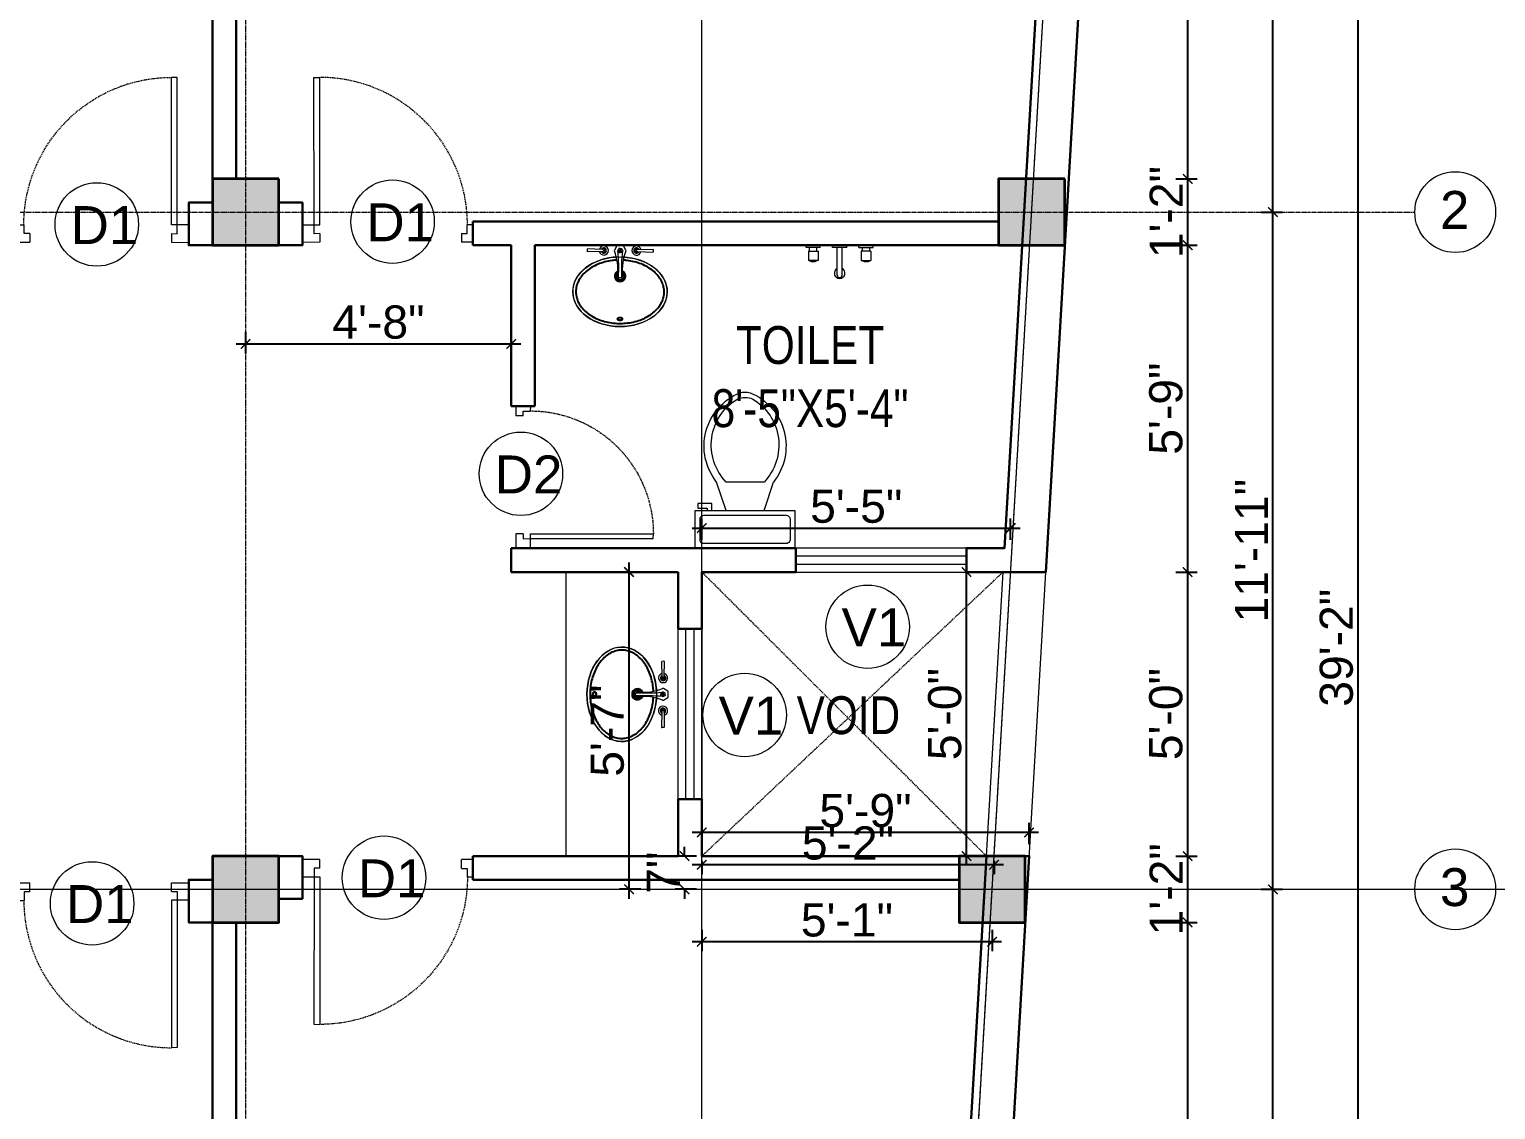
# Model space of a CAD drawing. Header units: inches. Extents: x 84707 to 107235, y 3922 to 10323.
# Drawn here: x 85552.4 to 85861.9, y 9823 to 10051.1 of the extents above; entities that cross this region are included whole.
import ezdxf

# ---------------------------------------------------------------- set-up
doc = ezdxf.new("R2010")
doc.units = ezdxf.units.IN
doc.header["$MEASUREMENT"] = 0
doc.linetypes.add('CENTER', pattern=[2, 1.25, -0.25, 0.25, -0.25])
doc.linetypes.add('HIDDEN', pattern=[0.375, 0.25, -0.125])
for name, color, linetype, lineweight in [('Annotate-Lite.w', 4, 'Continuous', 9), ('Annotations-Bold.w', 2, 'Continuous', 13), ('COLOUM', 3, 'Continuous', 35), ('DIM-2', 4, 'Continuous', 20), ('Door-Window.w', 4, 'Continuous', 15), ('Fittings', 9, 'Continuous', 5), ('furniture', 45, 'Continuous', 0), ('FURNT', 31, 'Continuous', 15), ('HA', 254, 'Continuous', 9), ('hatch', 9, 'Continuous', 0), ('wall', 240, 'Continuous', 30), ('wall light', 6, 'Continuous', 18), ('window', 130, 'Continuous', 13)]:
    doc.layers.add(name, color=color, linetype=linetype, lineweight=lineweight)
doc.styles.add('ARAIL', font='arial.ttf')
doc.styles.add('DIM', font='arial.ttf', dxfattribs={"width": 0.8})
doc.styles.add('gaurav', font='arial.ttf')
doc.dimstyles.new('8 inch dim', dxfattribs={"dimtxt": 7, "dimasz": 2, "dimexe": 2, "dimexo": 1, "dimgap": 1, "dimtad": 1, "dimdec": 0, "dimzin": 3, "dimdsep": 46, "dimlunit": 4, "dimtxsty": 'ARAIL', "dimblk": 'ARCHTICK', "dimcen": 0.09, "dimdle": 2, "dimadec": 0, "dimazin": 0, "dimtfac": 1, "dimtdec": 0, "dimtix": 1, "dimtofl": 0, "dimtmove": 1, "dimatfit": 3, "dimldrblk": 'ARCHTICK', "dimfxlon": 1, "dimtolj": 1, "dimtzin": 0, "dimarcsym": 0})

# ---------------------------------------------------------------- blocks, each defined once
blk = doc.blocks.new('column 14')
at = {"layer": 'COLOUM'}
h = blk.add_hatch(color=256, dxfattribs=at)
h.dxf.hatch_style = 1
h.paths.add_polyline_path([(7, 7), (-7, 7), (-7, -7), (7, -7)])
blk.add_lwpolyline([(7, 7), (7, -7), (-7, -7), (-7, 7)], close=True, dxfattribs=at)
blk = doc.blocks.new('*U9')
at = {"layer": 'Door-Window.w', "ltscale": 3}
for p, q in [((11067.44, 10097.93), (11092.24, 10116.76)), ((11068.18, 10096.96), (11093, 10115.8)), ((11092.24, 10116.76), (11093, 10115.8)), ((11063.03, 10097.66), (11065.96, 10099.89)), ((11065.25, 10094.74), (11063.03, 10097.66)), ((11065.96, 10099.89), (11067.44, 10097.93)), ((11065.97, 10096.82), (11067.44, 10097.93)), ((11067.44, 10097.93), (11068.18, 10096.96)), ((11066.71, 10095.85), (11065.25, 10094.74)), ((11066.71, 10095.85), (11065.97, 10096.82)), ((11084.8, 10072.06), (11083.33, 10070.95)), ((11084.81, 10068.99), (11083.33, 10070.95)), ((11084.8, 10072.06), (11085.54, 10071.08)), ((11084.81, 10068.99), (11087.74, 10071.22)), ((11085.54, 10071.08), (11087, 10072.19)), ((11087.74, 10071.22), (11087, 10072.19))]:
    blk.add_line(p, q, dxfattribs=at)
at = {"layer": 'Door-Window.w', "color": 9, "linetype": 'HIDDEN', "lineweight": 18}
blk.add_arc((11068.18, 10096.96), 31.16, 307.2347, 37.1906, dxfattribs=at)
blk = doc.blocks.new('Toilet - top')
at = {"layer": 'furniture'}
for p, q in [((9.5, -6), (9.5, -2)), ((-10, -8.5), (-8, -8.5)), ((-10, -9.5), (-10, -8.5)), ((-8, -8.5), (-8, -8)), ((-7, -8), (-7, -9.5)), ((-4, -8), (-6, -14)), ((4, -8), (6, -14)), ((-7, -9.5), (-10, -9.5)), ((4, -14), (-4, -14))]:
    blk.add_line(p, q, dxfattribs=at)
blk.add_lwpolyline([(10.5, -8), (10.5, 0), (-10.5, 0), (-10.5, -8)], close=True, dxfattribs=at)
for points in [[(-9.5, -2), (-9.5, -6)], [(8.5, -1), (-8.5, -1)], [(-8.5, -7), (8.5, -7)]]:
    blk.add_lwpolyline(points, dxfattribs=at)
for centre, radius, start, end in [((-8.62, -1.88), 0.884, 81.8699, 188.1301), ((8.62, -1.88), 0.884, 351.8699, 98.1301), ((-8.62, -6.12), 0.884, 171.8699, 278.1301), ((8.62, -6.12), 0.884, 261.8699, 8.1301), ((3.52, -21.58), 12.17, 141.4691, 247.9714), ((4.2, -21.82), 11.33, 136.3677, 238.9468), ((-3.52, -21.58), 12.17, 292.0284, 38.5307), ((-4.2, -21.82), 11.33, 301.053, 43.6321), ((0, -27.88), 4, 245.7318, 294.2682), ((0, -29), 4, 254.8605, 285.1395)]:
    blk.add_arc(centre, radius, start, end, dxfattribs=at)
blk = doc.blocks.new('A$C604E024C')
at = {"layer": 'hatch', "color": 9, "linetype": 'ByBlock'}
for p, q in [((-107.3, 6.3), (-198.2, 8.5)), ((-101.1, 4.4), (-101.1, -4.4)), ((-101.1, 4.4), (-100.5, 4.4)), ((-100.5, 4.4), (-100.5, 0.6)), ((-100.5, 0.6), (-96.6, 0.6)), ((-100.5, 0), (-100.5, -3.8)), ((-100.5, 0), (-96.6, 0)), ((-96.6, 4.4), (-96.6, 0.6)), ((-96.6, 4.4), (-96, 4.4)), ((-96, 4.4), (-96, -3.8)), ((-5.6, 4.4), (-5.6, -4.4)), ((-5.6, 4.4), (-5, 4.4)), ((-5, 4.4), (-5, -3.8)), ((0, 12.9), (0, -12.9)), ((1.2, 4.4), (1.2, -4.4)), ((1.2, 4.4), (3.5, 4.4)), ((1.8, 3.8), (1.8, 0.6)), ((1.8, 3.8), (3.5, 3.8)), ((1.8, 0.6), (3.5, 0.6)), ((100.4, 2.2), (101, 2.4)), ((107.3, 6.3), (198.2, 8.5)), ((199.2, 7.5), (199.2, -7.5)), ((-107.3, -6.3), (-198.2, -8.5)), ((-101.1, -4.4), (-100.5, -4.4)), ((-100.5, -3.8), (-100.5, -4.4)), ((-96.6, 0), (-96.6, -4.4)), ((-96.6, -4.4), (-96, -4.4)), ((-96, -3.8), (-96, -4.4)), ((-5.6, -4.4), (-1.2, -4.4)), ((-5, -3.8), (-1.2, -3.8)), ((-1.2, -3.8), (-1.2, -4.4)), ((1.2, -4.4), (3.5, -4.4)), ((1.8, 0), (1.8, -3.8)), ((1.8, 0), (3.5, 0)), ((1.8, -3.8), (3.5, -3.8)), ((100.4, -2.2), (101, -2.4)), ((107.3, -6.3), (198.2, -8.5))]:
    blk.add_line(p, q, dxfattribs=at)
for points in [[(34.8, -2.5), (34.8, -2.5, 0.267949), (34.8, 2.5), (19.6, 28.9, 0.267949), (15.2, 31.4), (-15.2, 31.4, 0.267949), (-19.6, 28.9), (-34.8, 2.5, 0.267949), (-34.8, -2.5)], [(0, 12.9), (-4.6, 12.9, 0.267949), (-8.9, 10.4), (-13.5, 2.5, 0.267949), (-13.5, -2.5), (-8.9, -10.4, 0.267949), (-4.6, -12.9), (0, -12.9)], [(0, 12.9), (4.6, 12.9, -0.267949), (8.9, 10.4), (13.5, 2.5, -0.267949), (13.5, -2.5), (8.9, -10.4, -0.267949), (4.6, -12.9), (0, -12.9)], [(-14.6, -149.3, 0.267949), (-14.6, -154.3), (-9.4, -163.2, 0.267949), (-5.1, -165.7), (0, -165.7)], [(14.6, -149.3, -0.267949), (14.6, -154.3), (9.5, -163.2, -0.267949), (5.2, -165.7), (0, -165.7)]]:
    blk.add_lwpolyline(points, format="xyb", dxfattribs=at)
for centre, radius, start, end in [((-148.2, 0), 51.6, 171.62848, 188.37152), ((-198.2, 7.5), 1, 88.57669, 180), ((-98.6, 0), 27.8, 193.93526, 166.06474), ((-98.6, 0), 16.1, 203.47719, 156.52281), ((-98.6, 0), 13.6, 207.82536, 152.17464), ((-98.6, 0), 10.7, 215.76651, 144.23349), ((3.5, 2.2), 2.2, 301.40481, 90), ((3.5, 2.2), 1.6, 270, 90.01417), ((3.5, -1.9), 2.5, 270, 62.70974), ((98.6, 0), 27.8, 13.93526, 346.06474), ((98.6, 0), 16.1, 23.47719, 336.52281), ((98.6, 0), 13.6, 27.82536, 332.17464), ((98.6, 0), 10.7, 35.76651, 324.23349), ((198.2, 7.5), 1, 0, 91.42331), ((-198.2, -7.5), 1, 180, 271.42331), ((-325.4, -117.3), 312.4, 354.13327, 21.56539), ((-1093.1, -109.8), 1085, 357.18281, 5.67785), ((3.5, -1.9), 1.9, 270, 90), ((1083.5, -109.3), 1075.4, 174.30277, 182.87364), ((324.5, -117.1), 311.5, 158.41566, 185.92552), ((198.2, -7.5), 1, 268.57669, 0)]:
    blk.add_arc(centre, radius, start, end, dxfattribs=at)
blk.add_ellipse((98.6, 0), major_axis=(0, 4.4), ratio=0.647537, start_param=-0.996154, end_param=4.137747, dxfattribs=at)
blk.add_open_spline([(100.4, 2.2), (100.2, 2.6), (100, 2.9), (99.5, 3.4), (99.3, 3.6), (98.9, 3.8), (98.7, 3.8), (98.6, 3.8), (98.4, 3.8), (98.1, 3.7), (97.7, 3.5), (97.5, 3.3), (97.1, 2.8), (96.9, 2.5), (96.6, 1.8), (96.5, 1.3), (96.3, 0.3), (96.3, -0.3), (96.5, -1.6), (96.7, -2.1), (97.1, -2.9), (97.4, -3.2), (97.9, -3.6), (98.1, -3.7), (98.6, -3.8), (98.8, -3.8), (99.3, -3.6), (99.6, -3.4), (100, -2.9), (100.2, -2.6), (100.4, -2.2)], degree=3, knots=[5.296065, 5.296065, 5.296065, 5.296065, 5.668493, 5.668493, 6.044953, 6.044953, 6.283185, 6.283185, 6.283185, 6.618814, 6.618814, 6.954443, 6.954443, 7.290072, 7.290072, 7.6257, 7.6257, 8.094621, 8.094621, 8.563542, 8.563542, 8.940002, 8.940002, 9.316461, 9.316461, 9.692921, 9.692921, 10.069381, 10.069381, 10.411893, 10.411893, 10.411893, 10.411893], dxfattribs=at)
blk = doc.blocks.new('basin')
at = {"layer": 'furniture', "lineweight": -3}
for radius, start, end in [(1.14, 113.503, 66.2712), (0.79, 126.715, 52.8739)]:
    blk.add_arc((134195.31, -39122.53), radius, start, end, dxfattribs=at)
at = {"layer": 'furniture'}
blk.add_ellipse((134195.31, -39125.83), major_axis=(-9.97, 0), ratio=0.736887, start_param=4.757716, end_param=10.948885, dxfattribs=at)
at = {"layer": 'furniture', "linetype": 'ByBlock'}
blk.add_ellipse((134195.31, -39125.83), major_axis=(9.97, 0), ratio=0.736887, dxfattribs=at)
at = {"layer": 'furniture', "lineweight": -3}
blk.add_ellipse((134195.31, -39131.57), major_axis=(0.448, 0), ratio=0.674502, dxfattribs=at)
blk.add_open_spline([(134194.69, -39119.15), (134194.32, -39119.17), (134193.96, -39119.2), (134193.09, -39119.32), (134192.57, -39119.42), (134191.58, -39119.69), (134191.1, -39119.85), (134190.19, -39120.23), (134189.76, -39120.45), (134188.95, -39120.93), (134188.57, -39121.2), (134187.89, -39121.77), (134187.59, -39122.07), (134187.06, -39122.71), (134186.83, -39123.04), (134186.45, -39123.73), (134186.3, -39124.08), (134186.09, -39124.79), (134186.03, -39125.15), (134185.99, -39125.61), (134185.99, -39125.72), (134185.99, -39125.83), (134185.99, -39126.08), (134186.01, -39126.34), (134186.11, -39126.94), (134186.2, -39127.29), (134186.47, -39127.97), (134186.64, -39128.31), (134187.06, -39128.96), (134187.31, -39129.28), (134187.88, -39129.88), (134188.2, -39130.16), (134188.9, -39130.7), (134189.28, -39130.94), (134190.1, -39131.39), (134190.53, -39131.59), (134191.45, -39131.93), (134191.92, -39132.08), (134192.9, -39132.31), (134193.4, -39132.4), (134194.43, -39132.51), (134194.94, -39132.53), (134195.97, -39132.52), (134196.49, -39132.48), (134197.5, -39132.35), (134198, -39132.25), (134198.97, -39132), (134199.44, -39131.84), (134200.34, -39131.48), (134200.76, -39131.27), (134201.56, -39130.8), (134201.93, -39130.55), (134202.61, -39130), (134202.91, -39129.71), (134203.45, -39129.1), (134203.69, -39128.78), (134204.08, -39128.12), (134204.24, -39127.78), (134204.48, -39127.09), (134204.56, -39126.74), (134204.64, -39126.04), (134204.64, -39125.69), (134204.57, -39124.98), (134204.49, -39124.62), (134204.25, -39123.91), (134204.09, -39123.56), (134203.69, -39122.89), (134203.45, -39122.56), (134202.89, -39121.93), (134202.58, -39121.63), (134201.88, -39121.07), (134201.49, -39120.81), (134200.67, -39120.35), (134200.22, -39120.13), (134199.3, -39119.77), (134198.81, -39119.62), (134197.81, -39119.37), (134197.29, -39119.28), (134196.49, -39119.19), (134196.22, -39119.16), (134195.94, -39119.15)], degree=3, knots=[4.778413, 4.778413, 4.778413, 4.778413, 4.89303, 4.89303, 5.060537, 5.060537, 5.228045, 5.228045, 5.395552, 5.395552, 5.56306, 5.56306, 5.730567, 5.730567, 5.898075, 5.898075, 6.065582, 6.065582, 6.233089, 6.233089, 6.283185, 6.283185, 6.283185, 6.401225, 6.401225, 6.564378, 6.564378, 6.727532, 6.727532, 6.890685, 6.890685, 7.053839, 7.053839, 7.216992, 7.216992, 7.380146, 7.380146, 7.543299, 7.543299, 7.706452, 7.706452, 7.869606, 7.869606, 8.032759, 8.032759, 8.195913, 8.195913, 8.359066, 8.359066, 8.52222, 8.52222, 8.685373, 8.685373, 8.848527, 8.848527, 9.01168, 9.01168, 9.174834, 9.174834, 9.337987, 9.337987, 9.501141, 9.501141, 9.668648, 9.668648, 9.836155, 9.836155, 10.003663, 10.003663, 10.17117, 10.17117, 10.338678, 10.338678, 10.506185, 10.506185, 10.673693, 10.673693, 10.8412, 10.8412, 10.929386, 10.929386, 10.929386, 10.929386], dxfattribs=at)
at = {"layer": 'furniture'}
blk.add_open_spline([(134195.86, -39131.57), (134195.86, -39131.55), (134195.86, -39131.52), (134195.84, -39131.46), (134195.83, -39131.44), (134195.79, -39131.36), (134195.75, -39131.32), (134195.66, -39131.25), (134195.6, -39131.23), (134195.46, -39131.18), (134195.36, -39131.16), (134195.17, -39131.17), (134195.07, -39131.2), (134194.94, -39131.27), (134194.9, -39131.3), (134194.83, -39131.37), (134194.8, -39131.4), (134194.77, -39131.48), (134194.76, -39131.52), (134194.75, -39131.6), (134194.76, -39131.65), (134194.79, -39131.73), (134194.81, -39131.76), (134194.87, -39131.83), (134194.9, -39131.86), (134194.98, -39131.9), (134195.02, -39131.92), (134195.15, -39131.97), (134195.25, -39131.99), (134195.44, -39131.98), (134195.54, -39131.95), (134195.67, -39131.89), (134195.72, -39131.85), (134195.79, -39131.78), (134195.81, -39131.75), (134195.85, -39131.67), (134195.86, -39131.63), (134195.86, -39131.58), (134195.86, -39131.58), (134195.86, -39131.57)], degree=3, knots=[0, 0, 0, 0, 0.188397, 0.188397, 0.376794, 0.376794, 0.73698, 0.73698, 1.097166, 1.097166, 1.657793, 1.657793, 2.21842, 2.21842, 2.564182, 2.564182, 2.840364, 2.840364, 3.116547, 3.116547, 3.39273, 3.39273, 3.668913, 3.668913, 3.945096, 3.945096, 4.221279, 4.221279, 4.783807, 4.783807, 5.346334, 5.346334, 5.697184, 5.697184, 5.974645, 5.974645, 6.252106, 6.252106, 6.283185, 6.283185, 6.283185, 6.283185], dxfattribs=at)
at = {"layer": 'furniture', "xscale": 0.03499430959345774, "yscale": 0.03499430959345774, "zscale": 0.03499430959345774, "rotation": 359.9929103328581}
blk.add_blockref('A$C604E024C', (134195.31, -39117.12), dxfattribs=at)
blk = doc.blocks.new('_ArchTick')
at = {"color": 0, "linetype": 'ByBlock', "const_width": 0.15}
blk.add_lwpolyline([(-0.5, -0.5), (0.5, 0.5)], dxfattribs=at)
blk = doc.blocks.new('*D397')
at = {"layer": 'Defpoints', "color": 0, "transparency": 16777216}
for p in [(85694.33, 9881.54), (85694.33, 9876.52), (85763.45, 9876.52)]:
    blk.add_point(p, dxfattribs=at)
at = {"layer": 'DIM-2', "color": 0, "lineweight": -2, "transparency": 16777216}
for p, q in [((85765.45, 9881.54), (85692.33, 9881.54)), ((85694.33, 9879.04), (85694.33, 9883.54)), ((85763.45, 9879.04), (85763.45, 9883.54))]:
    blk.add_line(p, q, dxfattribs=at)
at = {"layer": 'DIM-2', "color": 0, "lineweight": -2, "transparency": 16777216, "xscale": 2, "yscale": 2, "zscale": 2, "rotation": 180}
blk.add_blockref('_ArchTick', (85694.33, 9881.54), dxfattribs=at)
at = {"layer": 'DIM-2', "color": 0, "lineweight": -2, "transparency": 16777216, "xscale": 2, "yscale": 2, "zscale": 2}
blk.add_blockref('_ArchTick', (85763.45, 9881.54), dxfattribs=at)
at = {"layer": 'DIM-2', "color": 0, "transparency": 16777216, "insert": (85728.89, 9886.11), "char_height": 7, "attachment_point": 5, "style": 'ARAIL'}
blk.add_mtext('\\A1;5\'-9"', dxfattribs=at)
blk = doc.blocks.new('*D418')
at = {"layer": 'Defpoints', "color": 0, "transparency": 16777216}
for p in [(85778.91, 10141.52), (85770.98, 10019.52), (85796.91, 10019.52)]:
    blk.add_point(p, dxfattribs=at)
at = {"layer": 'DIM-2', "color": 0, "lineweight": -2, "transparency": 16777216}
for p, q in [((85794.41, 10141.52), (85798.91, 10141.52)), ((85796.91, 10143.52), (85796.91, 10017.52)), ((85794.41, 10019.52), (85798.91, 10019.52))]:
    blk.add_line(p, q, dxfattribs=at)
at = {"layer": 'DIM-2', "color": 0, "lineweight": -2, "transparency": 16777216, "xscale": 2, "yscale": 2, "zscale": 2}
for p, rotation in [((85796.91, 10141.52), 90), ((85796.91, 10019.52), 270)]:
    blk.add_blockref('_ArchTick', p, dxfattribs=dict(at, rotation=rotation))
at = {"layer": 'DIM-2', "color": 0, "transparency": 16777216, "insert": (85792.33, 10080.52), "char_height": 7, "attachment_point": 5, "rotation": 90, "style": 'ARAIL'}
blk.add_mtext('\\A1;10\'-2"', dxfattribs=at)
blk = doc.blocks.new('*D419')
at = {"layer": 'Defpoints', "color": 0, "transparency": 16777216}
for p in [(85770.98, 10019.52), (85770.98, 10005.52), (85796.91, 10005.52)]:
    blk.add_point(p, dxfattribs=at)
at = {"layer": 'DIM-2', "color": 0, "lineweight": -2, "transparency": 16777216}
for p, q in [((85796.91, 10021.52), (85796.91, 10003.52)), ((85794.41, 10019.52), (85798.91, 10019.52)), ((85794.41, 10005.52), (85798.91, 10005.52))]:
    blk.add_line(p, q, dxfattribs=at)
at = {"layer": 'DIM-2', "color": 0, "lineweight": -2, "transparency": 16777216, "xscale": 2, "yscale": 2, "zscale": 2}
for p, rotation in [((85796.91, 10019.52), 90), ((85796.91, 10005.52), 270)]:
    blk.add_blockref('_ArchTick', p, dxfattribs=dict(at, rotation=rotation))
at = {"layer": 'DIM-2', "color": 0, "transparency": 16777216, "insert": (85792.39, 10012.52), "char_height": 7, "attachment_point": 5, "rotation": 90, "style": 'ARAIL'}
blk.add_mtext('\\A1;1\'-2"', dxfattribs=at)
blk = doc.blocks.new('*D420')
at = {"layer": 'Defpoints', "color": 0, "transparency": 16777216}
for p in [(85770.98, 10005.52), (85766.95, 9936.52), (85796.91, 9936.52)]:
    blk.add_point(p, dxfattribs=at)
at = {"layer": 'DIM-2', "color": 0, "lineweight": -2, "transparency": 16777216}
for p, q in [((85794.41, 10005.52), (85798.91, 10005.52)), ((85796.91, 10007.52), (85796.91, 9934.52)), ((85794.41, 9936.52), (85798.91, 9936.52))]:
    blk.add_line(p, q, dxfattribs=at)
at = {"layer": 'DIM-2', "color": 0, "lineweight": -2, "transparency": 16777216, "xscale": 2, "yscale": 2, "zscale": 2}
for p, rotation in [((85796.91, 10005.52), 90), ((85796.91, 9936.52), 270)]:
    blk.add_blockref('_ArchTick', p, dxfattribs=dict(at, rotation=rotation))
at = {"layer": 'DIM-2', "color": 0, "transparency": 16777216, "insert": (85792.33, 9971.02), "char_height": 7, "attachment_point": 5, "rotation": 90, "style": 'ARAIL'}
blk.add_mtext('\\A1;5\'-9"', dxfattribs=at)
blk = doc.blocks.new('*D421')
at = {"layer": 'Defpoints', "color": 0, "transparency": 16777216}
for p in [(85766.95, 9936.52), (85763.45, 9876.52), (85796.91, 9876.52)]:
    blk.add_point(p, dxfattribs=at)
at = {"layer": 'DIM-2', "color": 0, "lineweight": -2, "transparency": 16777216}
for p, q in [((85796.91, 9938.52), (85796.91, 9874.52)), ((85794.41, 9936.52), (85798.91, 9936.52)), ((85794.41, 9876.52), (85798.91, 9876.52))]:
    blk.add_line(p, q, dxfattribs=at)
at = {"layer": 'DIM-2', "color": 0, "lineweight": -2, "transparency": 16777216, "xscale": 2, "yscale": 2, "zscale": 2}
for p, rotation in [((85796.91, 9936.52), 90), ((85796.91, 9876.52), 270)]:
    blk.add_blockref('_ArchTick', p, dxfattribs=dict(at, rotation=rotation))
at = {"layer": 'DIM-2', "color": 0, "transparency": 16777216, "insert": (85792.33, 9906.52), "char_height": 7, "attachment_point": 5, "rotation": 90, "style": 'ARAIL'}
blk.add_mtext('\\A1;5\'-0"', dxfattribs=at)
blk = doc.blocks.new('*D422')
at = {"layer": 'Defpoints', "color": 0, "transparency": 16777216}
for p in [(85763.45, 9876.52), (85762.64, 9862.52), (85796.91, 9862.52)]:
    blk.add_point(p, dxfattribs=at)
at = {"layer": 'DIM-2', "color": 0, "lineweight": -2, "transparency": 16777216}
for p, q in [((85796.91, 9878.52), (85796.91, 9860.52)), ((85794.41, 9876.52), (85798.91, 9876.52)), ((85794.41, 9862.52), (85798.91, 9862.52))]:
    blk.add_line(p, q, dxfattribs=at)
at = {"layer": 'DIM-2', "color": 0, "lineweight": -2, "transparency": 16777216, "xscale": 2, "yscale": 2, "zscale": 2}
for p, rotation in [((85796.91, 9876.52), 90), ((85796.91, 9862.52), 270)]:
    blk.add_blockref('_ArchTick', p, dxfattribs=dict(at, rotation=rotation))
at = {"layer": 'DIM-2', "color": 0, "transparency": 16777216, "insert": (85792.39, 9869.52), "char_height": 7, "attachment_point": 5, "rotation": 90, "style": 'ARAIL'}
blk.add_mtext('\\A1;1\'-2"', dxfattribs=at)
blk = doc.blocks.new('*D423')
at = {"layer": 'Defpoints', "color": 0, "transparency": 16777216}
for p in [(85762.64, 9862.52), (85752.31, 9699.52), (85796.91, 9699.52)]:
    blk.add_point(p, dxfattribs=at)
at = {"layer": 'DIM-2', "color": 0, "lineweight": -2, "transparency": 16777216}
for p, q in [((85796.91, 9864.52), (85796.91, 9697.52)), ((85794.41, 9862.52), (85798.91, 9862.52)), ((85794.41, 9699.52), (85798.91, 9699.52))]:
    blk.add_line(p, q, dxfattribs=at)
at = {"layer": 'DIM-2', "color": 0, "lineweight": -2, "transparency": 16777216, "xscale": 2, "yscale": 2, "zscale": 2}
for p, rotation in [((85796.91, 9862.52), 90), ((85796.91, 9699.52), 270)]:
    blk.add_blockref('_ArchTick', p, dxfattribs=dict(at, rotation=rotation))
at = {"layer": 'DIM-2', "color": 0, "transparency": 16777216, "insert": (85792.33, 9781.02), "char_height": 7, "attachment_point": 5, "rotation": 90, "style": 'ARAIL'}
blk.add_mtext('\\A1;13\'-7"', dxfattribs=at)
blk = doc.blocks.new('*D408')
at = {"layer": 'Defpoints', "color": 0, "transparency": 16777216}
for p in [(85755.64, 9869.52), (85814.91, 9869.52), (85745.31, 9692.52)]:
    blk.add_point(p, dxfattribs=at)
at = {"layer": 'DIM-2', "color": 0, "lineweight": -2, "transparency": 16777216}
for p, q in [((85812.41, 9869.52), (85816.91, 9869.52)), ((85814.91, 9690.52), (85814.91, 9871.52)), ((85812.41, 9692.52), (85816.91, 9692.52))]:
    blk.add_line(p, q, dxfattribs=at)
at = {"layer": 'DIM-2', "color": 0, "lineweight": -2, "transparency": 16777216, "xscale": 2, "yscale": 2, "zscale": 2}
for p, rotation in [((85814.91, 9869.52), 90), ((85814.91, 9692.52), 270)]:
    blk.add_blockref('_ArchTick', p, dxfattribs=dict(at, rotation=rotation))
at = {"layer": 'DIM-2', "color": 0, "transparency": 16777216, "insert": (85810.33, 9781.02), "char_height": 7, "attachment_point": 5, "rotation": 90, "style": 'ARAIL'}
blk.add_mtext('\\A1;14\'-9"', dxfattribs=at)
blk = doc.blocks.new('*D409')
at = {"layer": 'Defpoints', "color": 0, "transparency": 16777216}
for p in [(85778.91, 10155.52), (85832.91, 10155.52), (85752.31, 9685.52)]:
    blk.add_point(p, dxfattribs=at)
at = {"layer": 'DIM-2', "color": 0, "lineweight": -2, "transparency": 16777216}
for p, q in [((85832.91, 9683.52), (85832.91, 10157.52)), ((85830.41, 10155.52), (85834.91, 10155.52)), ((85830.41, 9685.52), (85834.91, 9685.52))]:
    blk.add_line(p, q, dxfattribs=at)
at = {"layer": 'DIM-2', "color": 0, "lineweight": -2, "transparency": 16777216, "xscale": 2, "yscale": 2, "zscale": 2}
for p, rotation in [((85832.91, 10155.52), 90), ((85832.91, 9685.52), 270)]:
    blk.add_blockref('_ArchTick', p, dxfattribs=dict(at, rotation=rotation))
at = {"layer": 'DIM-2', "color": 0, "transparency": 16777216, "insert": (85828.33, 9920.52), "char_height": 7, "attachment_point": 5, "rotation": 90, "style": 'ARAIL'}
blk.add_mtext('\\A1;39\'-2"', dxfattribs=at)
blk = doc.blocks.new('*D410')
at = {"layer": 'Defpoints', "color": 0, "transparency": 16777216}
for p in [(85763.98, 10012.52), (85814.91, 10012.52), (85755.64, 9869.52)]:
    blk.add_point(p, dxfattribs=at)
at = {"layer": 'DIM-2', "color": 0, "lineweight": -2, "transparency": 16777216}
for p, q in [((85812.41, 10012.52), (85816.91, 10012.52)), ((85814.91, 9867.52), (85814.91, 10014.52)), ((85812.41, 9869.52), (85816.91, 9869.52))]:
    blk.add_line(p, q, dxfattribs=at)
at = {"layer": 'DIM-2', "color": 0, "lineweight": -2, "transparency": 16777216, "xscale": 2, "yscale": 2, "zscale": 2}
for p, rotation in [((85814.91, 10012.52), 90), ((85814.91, 9869.52), 270)]:
    blk.add_blockref('_ArchTick', p, dxfattribs=dict(at, rotation=rotation))
at = {"layer": 'DIM-2', "color": 0, "transparency": 16777216, "insert": (85810.39, 9941.02), "char_height": 7, "attachment_point": 5, "rotation": 90, "style": 'ARAIL'}
blk.add_mtext('\\A1;11\'-11"', dxfattribs=at)
blk = doc.blocks.new('*D411')
at = {"layer": 'Defpoints', "color": 0, "transparency": 16777216}
for p in [(85771.91, 10148.52), (85814.91, 10148.52), (85763.98, 10012.52)]:
    blk.add_point(p, dxfattribs=at)
at = {"layer": 'DIM-2', "color": 0, "lineweight": -2, "transparency": 16777216}
for p, q in [((85812.41, 10148.52), (85816.91, 10148.52)), ((85814.91, 10010.52), (85814.91, 10150.52)), ((85812.41, 10012.52), (85816.91, 10012.52))]:
    blk.add_line(p, q, dxfattribs=at)
at = {"layer": 'DIM-2', "color": 0, "lineweight": -2, "transparency": 16777216, "xscale": 2, "yscale": 2, "zscale": 2}
for p, rotation in [((85814.91, 10148.52), 90), ((85814.91, 10012.52), 270)]:
    blk.add_blockref('_ArchTick', p, dxfattribs=dict(at, rotation=rotation))
at = {"layer": 'DIM-2', "color": 0, "transparency": 16777216, "insert": (85810.39, 10080.52), "char_height": 7, "attachment_point": 5, "rotation": 90, "style": 'ARAIL'}
blk.add_mtext('\\A1;11\'-4"', dxfattribs=at)
blk = doc.blocks.new('*D426')
at = {"layer": 'Defpoints', "color": 0, "transparency": 16777216}
for p in [(85750.22, 9936.52), (85750.22, 9936.52), (85748.64, 9876.52)]:
    blk.add_point(p, dxfattribs=at)
at = {"layer": 'DIM-2', "color": 0, "lineweight": -2, "transparency": 16777216}
for p, q in [((85750.22, 9874.52), (85750.22, 9938.52)), ((85750.22, 9936.52), (85752.22, 9936.52)), ((85749.64, 9876.52), (85752.22, 9876.52))]:
    blk.add_line(p, q, dxfattribs=at)
at = {"layer": 'DIM-2', "color": 0, "lineweight": -2, "transparency": 16777216, "xscale": 2, "yscale": 2, "zscale": 2}
for p, rotation in [((85750.22, 9936.52), 90), ((85750.22, 9876.52), 270)]:
    blk.add_blockref('_ArchTick', p, dxfattribs=dict(at, rotation=rotation))
at = {"layer": 'DIM-2', "color": 0, "transparency": 16777216, "insert": (85745.65, 9906.52), "char_height": 7, "attachment_point": 5, "rotation": 90, "style": 'ARAIL'}
blk.add_mtext('\\A1;5\'-0"', dxfattribs=at)
blk = doc.blocks.new('*D581')
at = {"layer": 'Defpoints', "color": 0, "transparency": 16777216}
for p in [(85598.03, 9995.69), (85654.11, 9995.69), (85654.11, 9984.69)]:
    blk.add_point(p, dxfattribs=at)
at = {"layer": 'DIM-2', "color": 0, "lineweight": -2, "transparency": 16777216}
for p, q in [((85598.03, 9987.19), (85598.03, 9982.69)), ((85654.11, 9987.19), (85654.11, 9982.69)), ((85596.03, 9984.69), (85656.11, 9984.69))]:
    blk.add_line(p, q, dxfattribs=at)
at = {"layer": 'DIM-2', "color": 0, "lineweight": -2, "transparency": 16777216, "xscale": 2, "yscale": 2, "zscale": 2, "rotation": 180}
blk.add_blockref('_ArchTick', (85598.03, 9984.69), dxfattribs=at)
at = {"layer": 'DIM-2', "color": 0, "lineweight": -2, "transparency": 16777216, "xscale": 2, "yscale": 2, "zscale": 2}
blk.add_blockref('_ArchTick', (85654.11, 9984.69), dxfattribs=at)
at = {"layer": 'DIM-2', "color": 0, "transparency": 16777216, "insert": (85626.07, 9989.26), "char_height": 7, "attachment_point": 5, "style": 'ARAIL'}
blk.add_mtext('\\A1;4\'-8"', dxfattribs=at)
blk = doc.blocks.new('*D608')
at = {"layer": 'Defpoints', "color": 0, "transparency": 16777216}
for p in [(85694.33, 9869.52), (85755.64, 9869.52), (85694.33, 9858.44)]:
    blk.add_point(p, dxfattribs=at)
at = {"layer": 'DIM-2', "color": 0, "lineweight": -2, "transparency": 16777216}
for p, q in [((85694.33, 9860.94), (85694.33, 9856.44)), ((85755.64, 9860.94), (85755.64, 9856.44)), ((85757.64, 9858.44), (85692.33, 9858.44))]:
    blk.add_line(p, q, dxfattribs=at)
at = {"layer": 'DIM-2', "color": 0, "lineweight": -2, "transparency": 16777216, "xscale": 2, "yscale": 2, "zscale": 2, "rotation": 180}
blk.add_blockref('_ArchTick', (85694.33, 9858.44), dxfattribs=at)
at = {"layer": 'DIM-2', "color": 0, "lineweight": -2, "transparency": 16777216, "xscale": 2, "yscale": 2, "zscale": 2}
blk.add_blockref('_ArchTick', (85755.64, 9858.44), dxfattribs=at)
at = {"layer": 'DIM-2', "color": 0, "transparency": 16777216, "insert": (85724.98, 9863.01), "char_height": 7, "attachment_point": 5, "style": 'ARAIL'}
blk.add_mtext('\\A1;5\'-1"', dxfattribs=at)
blk = doc.blocks.new('*D609')
at = {"layer": 'Defpoints', "color": 0, "transparency": 16777216}
for p in [(85690.7, 9876.52), (85694.33, 9876.52), (85694.33, 9869.52)]:
    blk.add_point(p, dxfattribs=at)
at = {"layer": 'DIM-2', "color": 0, "lineweight": -2, "transparency": 16777216}
for p, q in [((85690.7, 9876.52), (85690.7, 9878.52)), ((85693.2, 9876.52), (85688.7, 9876.52)), ((85693.2, 9869.52), (85688.7, 9869.52)), ((85690.7, 9869.52), (85690.7, 9867.52))]:
    blk.add_line(p, q, dxfattribs=at)
at = {"layer": 'DIM-2', "color": 0, "lineweight": -2, "transparency": 16777216, "xscale": 2, "yscale": 2, "zscale": 2}
for p, rotation in [((85690.7, 9876.52), 270), ((85690.7, 9869.52), 90)]:
    blk.add_blockref('_ArchTick', p, dxfattribs=dict(at, rotation=rotation))
at = {"layer": 'DIM-2', "color": 0, "transparency": 16777216, "insert": (85686.2, 9873.02), "char_height": 7, "attachment_point": 5, "rotation": 90, "style": 'ARAIL'}
blk.add_mtext('\\A1;7"', dxfattribs=at)
blk = doc.blocks.new('*D610')
at = {"layer": 'Defpoints', "color": 0, "transparency": 16777216}
for p in [(85678.97, 9936.52), (85694.33, 9936.52), (85694.33, 9869.52)]:
    blk.add_point(p, dxfattribs=at)
at = {"layer": 'DIM-2', "color": 0, "lineweight": -2, "transparency": 16777216}
for p, q in [((85678.97, 9867.52), (85678.97, 9938.52)), ((85681.47, 9936.52), (85676.97, 9936.52)), ((85681.47, 9869.52), (85676.97, 9869.52))]:
    blk.add_line(p, q, dxfattribs=at)
at = {"layer": 'DIM-2', "color": 0, "lineweight": -2, "transparency": 16777216, "xscale": 2, "yscale": 2, "zscale": 2}
for p, rotation in [((85678.97, 9936.52), 90), ((85678.97, 9869.52), 270)]:
    blk.add_blockref('_ArchTick', p, dxfattribs=dict(at, rotation=rotation))
at = {"layer": 'DIM-2', "color": 0, "transparency": 16777216, "insert": (85674.41, 9903.02), "char_height": 7, "attachment_point": 5, "rotation": 90, "style": 'ARAIL'}
blk.add_mtext('\\A1;5\'-7"', dxfattribs=at)
blk = doc.blocks.new('*D611')
at = {"layer": 'Defpoints', "color": 0, "transparency": 16777216}
for p in [(85759.54, 9945.81), (85694.33, 9936.52), (85759.54, 9936.52)]:
    blk.add_point(p, dxfattribs=at)
at = {"layer": 'DIM-2', "color": 0, "lineweight": -2, "transparency": 16777216}
for p, q in [((85694.33, 9943.31), (85694.33, 9947.81)), ((85759.54, 9943.31), (85759.54, 9947.81)), ((85692.33, 9945.81), (85761.54, 9945.81))]:
    blk.add_line(p, q, dxfattribs=at)
at = {"layer": 'DIM-2', "color": 0, "lineweight": -2, "transparency": 16777216, "xscale": 2, "yscale": 2, "zscale": 2, "rotation": 180}
blk.add_blockref('_ArchTick', (85694.33, 9945.81), dxfattribs=at)
at = {"layer": 'DIM-2', "color": 0, "lineweight": -2, "transparency": 16777216, "xscale": 2, "yscale": 2, "zscale": 2}
blk.add_blockref('_ArchTick', (85759.54, 9945.81), dxfattribs=at)
at = {"layer": 'DIM-2', "color": 0, "transparency": 16777216, "insert": (85726.94, 9950.37), "char_height": 7, "attachment_point": 5, "style": 'ARAIL'}
blk.add_mtext('\\A1;5\'-5"', dxfattribs=at)
blk = doc.blocks.new('*D612')
at = {"layer": 'Defpoints', "color": 0, "transparency": 16777216}
for p in [(85694.33, 9876.52), (85756.04, 9876.52), (85694.33, 9874.69)]:
    blk.add_point(p, dxfattribs=at)
at = {"layer": 'DIM-2', "color": 0, "lineweight": -2, "transparency": 16777216}
for p, q in [((85694.33, 9875.52), (85694.33, 9872.69)), ((85756.04, 9875.52), (85756.04, 9872.69)), ((85758.04, 9874.69), (85692.33, 9874.69))]:
    blk.add_line(p, q, dxfattribs=at)
at = {"layer": 'DIM-2', "color": 0, "lineweight": -2, "transparency": 16777216, "xscale": 2, "yscale": 2, "zscale": 2, "rotation": 180}
blk.add_blockref('_ArchTick', (85694.33, 9874.69), dxfattribs=at)
at = {"layer": 'DIM-2', "color": 0, "lineweight": -2, "transparency": 16777216, "xscale": 2, "yscale": 2, "zscale": 2}
blk.add_blockref('_ArchTick', (85756.04, 9874.69), dxfattribs=at)
at = {"layer": 'DIM-2', "color": 0, "transparency": 16777216, "insert": (85725.19, 9879.26), "char_height": 7, "attachment_point": 5, "style": 'ARAIL'}
blk.add_mtext('\\A1;5\'-2"', dxfattribs=at)

msp = doc.modelspace()

# ---------------------------------------------------------------- linework, layer by layer
at = {"layer": 'Annotate-Lite.w', "ltscale": 0.005}
for centre in [(85566.61, 10009.91), (85629.05, 10010.49), (85656.15, 9957.26), (85729.35, 9924.96), (85703.4, 9906.33), (85627.25, 9871.97), (85565.63, 9866.54)]:
    msp.add_circle(centre, 8.81, dxfattribs=at)
at = {"layer": 'Annotations-Bold.w', "linetype": 'CENTER', "ltscale": 0.3}
for p, q in [((85598.03, 10257.68), (85598.03, 9603.74)), ((85358.62, 10012.52), (85844.87, 10012.52)), ((85358.62, 9869.52), (85844.87, 9869.52))]:
    msp.add_line(p, q, dxfattribs=at)
msp.add_lwpolyline([(85745.31, 9603.74), (85745.31, 9692.52), (85771.91, 10148.52), (85771.91, 10257.68)], dxfattribs=at)
at = {"layer": 'DIM-2'}
for p, direction in [((85745.31, 9692.52), (0.0582225, 0.9983036)), ((85694.33, 9878.08), (0, 1)), ((87688.48, 9869.52), (1, 0))]:
    msp.add_xline(p, direction, dxfattribs=at)
for centre in [(85853.4, 10012.52), (85853.4, 9869.52)]:
    msp.add_circle(centre, 8.53, dxfattribs=at)
at = {"layer": 'Fittings'}
for p, q in [((85716.36, 10005.02), (85716.36, 10005.52)), ((85719.36, 10005.52), (85716.36, 10005.52)), ((85719.36, 10005.02), (85719.36, 10005.52)), ((85721.94, 10005.02), (85721.94, 10005.52)), ((85724.94, 10005.52), (85721.94, 10005.52)), ((85724.94, 10005.02), (85724.94, 10005.52)), ((85727.51, 10005.02), (85727.51, 10005.52)), ((85730.51, 10005.52), (85727.51, 10005.52)), ((85730.51, 10005.02), (85730.51, 10005.52)), ((85719.36, 10005.02), (85716.36, 10005.02)), ((85716.84, 10004.28), (85718.88, 10004.28)), ((85716.84, 10004.28), (85716.84, 10002.29)), ((85718.88, 10002.29), (85716.84, 10002.29)), ((85717.09, 10004.28), (85717.09, 10005.02)), ((85718.63, 10004.28), (85718.63, 10005.02)), ((85718.88, 10004.28), (85718.88, 10002.29)), ((85724.94, 10005.02), (85721.94, 10005.02)), ((85722.94, 9999.19), (85722.94, 10005.02)), ((85723.94, 9999.19), (85723.94, 10005.02)), ((85727.51, 10005.02), (85730.51, 10005.02)), ((85730.04, 10004.28), (85727.99, 10004.28)), ((85727.99, 10004.28), (85727.99, 10002.29)), ((85727.99, 10002.29), (85730.04, 10002.29)), ((85728.25, 10004.28), (85728.25, 10005.02)), ((85729.78, 10004.28), (85729.78, 10005.02)), ((85730.04, 10004.28), (85730.04, 10002.29))]:
    msp.add_line(p, q, dxfattribs=at)
for centre, radius, start, end in [((85717.86, 10003.72, 0), 1.66, 240.1832, 299.8168), ((85729.01, 10003.72, 0), 1.66, 240.1832, 299.8168), ((85723.44, 9999.62, 0), 1.11, 116.7926, 63.2074), ((85723.44, 9999.19, 0), 0.5, 180, 0)]:
    msp.add_arc(centre, radius, start, end, dxfattribs=at)
at = {"layer": 'FURNT'}
msp.add_line((85665.68, 9876.45), (85665.68, 9936.52), dxfattribs=at)
at = {"layer": 'HA', "linetype": 'HIDDEN'}
for p, q in [((85694.33, 9936.52), (85754.44, 9876.52)), ((85694.33, 9876.52), (85757.94, 9936.52))]:
    msp.add_line(p, q, dxfattribs=at)
at = {"layer": 'wall'}
for p, q in [((85779.72, 10155.52), (85766.95, 9936.52)), ((85591.03, 10019.52), (85591.03, 10141.52)), ((85596.03, 10019.52), (85596.03, 10141.52)), ((85646.03, 10010.52), (85756.81, 10010.52)), ((85646.03, 10010.52), (85646.03, 10005.52)), ((85646.03, 10005.52), (85654.11, 10005.52)), ((85654.11, 10005.52), (85654.11, 9971.52)), ((85659.11, 10005.52), (85761.79, 10005.52)), ((85659.11, 10005.52), (85659.11, 9971.52)), ((85659.11, 9971.52), (85654.11, 9971.52)), ((85654.11, 9941.52), (85714.22, 9941.52)), ((85654.11, 9941.52), (85654.11, 9936.52)), ((85714.22, 9936.52), (85714.22, 9941.52)), ((85750.22, 9936.52), (85750.22, 9941.52)), ((85654.11, 9936.52), (85689.33, 9936.52)), ((85689.33, 9924.52), (85689.33, 9936.52)), ((85694.33, 9936.52), (85714.22, 9936.52)), ((85694.33, 9924.52), (85694.33, 9936.52)), ((85750.22, 9936.52), (85766.95, 9936.52)), ((85689.33, 9924.52), (85694.33, 9924.52)), ((85689.33, 9876.52), (85689.33, 9888.52)), ((85689.33, 9888.52), (85694.33, 9888.52)), ((85694.33, 9876.52), (85694.33, 9888.52)), ((85689.33, 9876.52), (85646.03, 9876.52)), ((85646.03, 9871.52), (85646.03, 9876.52)), ((85748.46, 9871.52), (85646.03, 9871.52)), ((85591.03, 9699.52), (85591.03, 9862.52)), ((85596.03, 9699.52), (85596.03, 9862.52))]:
    msp.add_line(p, q, dxfattribs=at)
for points in [[(85769.89, 10141.52), (85758.23, 9941.52), (85750.22, 9941.52)], [(85694.33, 9876.52), (85763.45, 9876.52), (85752.31, 9685.52), (85719.67, 9685.52)], [(85754.44, 9876.52), (85744.11, 9699.52)]]:
    msp.add_lwpolyline(points, dxfattribs=at)
for points in [[(85591.03, 10005.52), (85586.03, 10005.52), (85586.03, 10014.52), (85591.03, 10014.52)], [(85605.03, 10005.52), (85610.03, 10005.52), (85610.03, 10014.52), (85605.03, 10014.52)], [(85605.03, 9867.52), (85610.03, 9867.52), (85610.03, 9876.52), (85605.03, 9876.52)], [(85591.03, 9862.52), (85586.03, 9862.52), (85586.03, 9871.52), (85591.03, 9871.52)]]:
    msp.add_lwpolyline(points, close=True, dxfattribs=at)
at = {"layer": 'wall light'}
for points in [[(85754.44, 9876.52), (85757.94, 9936.52)], [(85763.42, 9875.99), (85766.95, 9936.52)]]:
    msp.add_lwpolyline(points, dxfattribs=at)
at = {"layer": 'window'}
for p, q in [((85750.22, 9941.52), (85714.22, 9941.52)), ((85750.22, 9939.89), (85714.22, 9939.89)), ((85750.22, 9938.14), (85714.22, 9938.14)), ((85714.22, 9936.52), (85750.22, 9936.52)), ((85689.33, 9888.52), (85689.33, 9924.52)), ((85690.96, 9888.52), (85690.96, 9924.52)), ((85692.71, 9888.52), (85692.71, 9924.52)), ((85694.33, 9924.52), (85694.33, 9888.52))]:
    msp.add_line(p, q, dxfattribs=at)

# ---------------------------------------------------------------- block references
at = {"layer": 'Door-Window.w', "linetype": 'ByBlock'}
for p, xscale, yscale, zscale, rotation in [((84219.54, -4906.69), -0.999790782091718, 0.999790782091718, 0.999790782091718, 307.1524242901597), ((86976.53, -4906.69), 0.999790782091718, 0.999790782091718, 0.999790782091718, 52.84757570984035), ((73225.51, 11055.62), -0.8331589850765594, 0.8331589850765594, 0.8331589850765594, 217.2660034294755), ((86976.53, 24788.65), -0.9997907820917175, 0.999790782091718, 0.999790782091718, 127.1524242901596), ((84219.54, 24783.72), 0.9997907820917175, 0.9997907820917175, 0.9997907820917175, 232.8475757098404)]:
    msp.add_blockref('*U9', p, dxfattribs=dict(at, xscale=xscale, yscale=yscale, zscale=zscale, rotation=rotation))
at = {"layer": 'Fittings', "color": 4, "lineweight": 15}
for p, rotation in [((-48392.09, 49551.63), 359.8162799008568), ((125233.37, 143979.87), 269.8162799008567)]:
    msp.add_blockref('basin', p, dxfattribs=dict(at, rotation=rotation))
at = {"layer": 'furniture', "extrusion": (0, 0, -1), "zscale": -1, "rotation": 180}
msp.add_blockref('Toilet - top', (-85703.47, 9941.52), dxfattribs=at)
at = {"layer": 'wall', "xscale": -1, "rotation": 270}
for p in [(85598.03, 10012.52), (85763.98, 10012.52), (85598.03, 9869.52), (85755.64, 9869.52)]:
    msp.add_blockref('column 14', p, dxfattribs=at)

# ---------------------------------------------------------------- texts
at = {"ltscale": 7, "char_height": 8, "width": 121.9318, "attachment_point": 8, "style": 'DIM'}
for s, insert in [('TOILET\\P8\'-5"X5\'-4"', (85717.19, 9967)), ('VOID', (85725.29, 9902.17))]:
    msp.add_mtext(s, dxfattribs=dict(at, insert=insert))
at = {"layer": 'Annotate-Lite.w', "ltscale": 0.005, "char_height": 8, "attachment_point": 1, "style": 'gaurav'}
for s, insert in [('D1', (85561.09, 10013.78)), ('D1', (85623.53, 10014.36)), ('D2', (85650.63, 9961.13)), ('V1', (85723.84, 9928.83)), ('V1', (85697.88, 9910.2)), ('D1', (85621.73, 9875.84)), ('D1', (85560.12, 9870.41))]:
    msp.add_mtext_dynamic_manual_height_columns(s, width=8, gutter_width=100, heights=[0], dxfattribs=dict(at, insert=insert))
at = {"layer": 'Annotations-Bold.w', "linetype": 'CENTER', "ltscale": 1.5, "char_height": 8, "attachment_point": 1, "style": 'ARAIL'}
for s, insert in [('2', (85850.17, 10016.98)), ('3', (85850.17, 9873.98))]:
    msp.add_mtext_dynamic_manual_height_columns(s, width=6.5393, gutter_width=100, heights=[0], dxfattribs=dict(at, insert=insert))

# ---------------------------------------------------------------- dimensions: what is measured, and where the dimension line sits
at = {"layer": 'DIM-2'}
for base, p1, p2, picture, middle in [((85832.91, 10155.52), (85752.31, 9685.52), (85778.91, 10155.52), '*D409', (85828.33, 9920.52)), ((85814.91, 10148.52), (85763.98, 10012.52), (85771.91, 10148.52), '*D411', (85810.39, 10080.52)), ((85796.91, 10019.52), (85778.91, 10141.52), (85770.98, 10019.52), '*D418', (85792.33, 10080.52)), ((85814.91, 10012.52), (85755.64, 9869.52), (85763.98, 10012.52), '*D410', (85810.39, 9941.02)), ((85796.91, 9936.52), (85770.98, 10005.52), (85766.95, 9936.52), '*D420', (85792.33, 9971.02)), ((85678.97, 9936.52), (85694.33, 9869.52), (85694.33, 9936.52), '*D610', (85674.41, 9903.02)), ((85750.22, 9936.52), (85748.64, 9876.52), (85750.22, 9936.52), '*D426', (85745.65, 9906.52)), ((85796.91, 9876.52), (85766.95, 9936.52), (85763.45, 9876.52), '*D421', (85792.33, 9906.52)), ((85690.7, 9876.52), (85694.33, 9869.52), (85694.33, 9876.52), '*D609', (85686.2, 9873.02)), ((85814.91, 9869.52), (85745.31, 9692.52), (85755.64, 9869.52), '*D408', (85810.33, 9781.02)), ((85796.91, 9699.52), (85762.64, 9862.52), (85752.31, 9699.52), '*D423', (85792.33, 9781.02))]:
    dim = msp.add_linear_dim(base=base, p1=p1, p2=p2, angle=90, dimstyle='8 inch dim', dxfattribs=at)
    dim.commit()
    dim.dimension.update_dxf_attribs({"geometry": picture, "text_midpoint": middle})
for base, p1, p2, picture, middle in [((85796.91, 10005.52), (85770.98, 10019.52), (85770.98, 10005.52), '*D419', (85796.91, 10012.52)), ((85796.91, 9862.52), (85763.45, 9876.52), (85762.64, 9862.52), '*D422', (85796.91, 9869.52))]:
    dim = msp.add_linear_dim(base=base, p1=p1, p2=p2, angle=90, dimstyle='8 inch dim', dxfattribs=at)
    dim.commit()
    dim.dimension.update_dxf_attribs({"geometry": picture, "text_midpoint": middle, "dimtype": 160})
for base, p1, p2, picture, middle in [((85654.11, 9984.69), (85598.03, 9995.69), (85654.11, 9995.69), '*D581', (85626.07, 9989.26)), ((85759.54, 9945.81), (85694.33, 9936.52), (85759.54, 9936.52), '*D611', (85726.94, 9950.37)), ((85694.33, 9881.54), (85763.45, 9876.52), (85694.33, 9876.52), '*D397', (85728.89, 9886.11)), ((85694.33, 9874.69), (85756.04, 9876.52), (85694.33, 9876.52), '*D612', (85725.19, 9879.26)), ((85694.33, 9858.44), (85755.64, 9869.52), (85694.33, 9869.52), '*D608', (85724.98, 9863.01))]:
    dim = msp.add_linear_dim(base=base, p1=p1, p2=p2, dimstyle='8 inch dim', dxfattribs=at)
    dim.commit()
    dim.dimension.update_dxf_attribs({"geometry": picture, "text_midpoint": middle})

doc.saveas('drawing.dxf')
